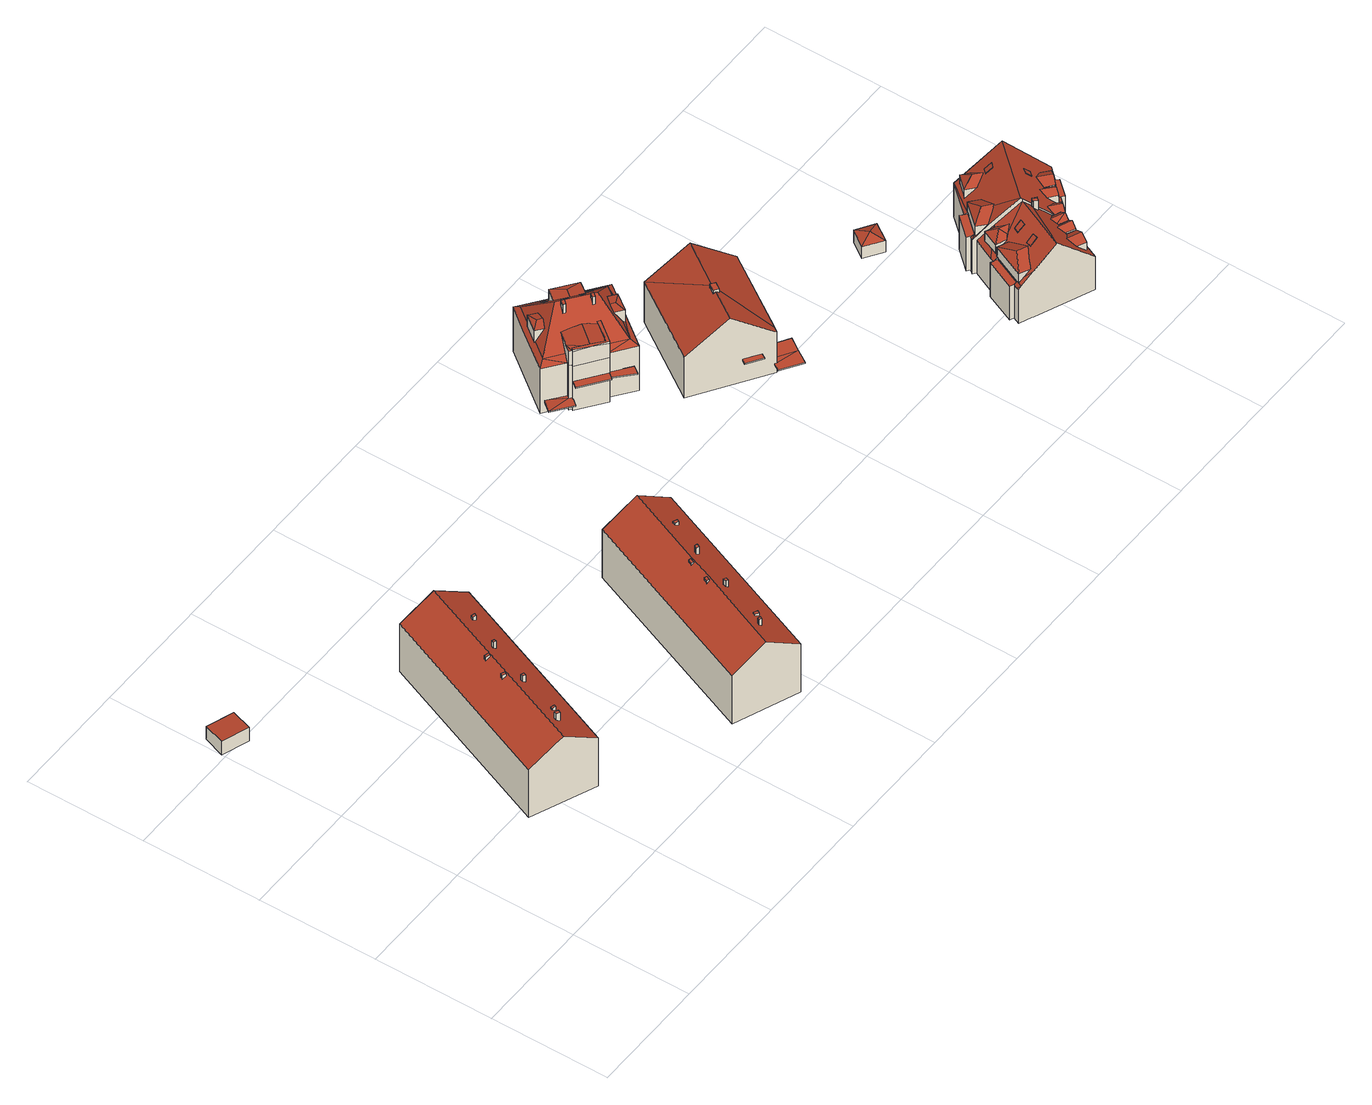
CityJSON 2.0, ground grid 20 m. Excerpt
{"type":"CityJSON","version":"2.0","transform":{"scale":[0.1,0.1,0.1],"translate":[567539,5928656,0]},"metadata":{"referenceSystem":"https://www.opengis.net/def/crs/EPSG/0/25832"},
"CityObjects":{
"building1":{"type":"Building","attributes":{"Grundfläche 2D":"18.059887","Grundhöhe NN":"0.945"},"geometry":[{"type":"Solid","lod":"3","boundaries":[[[[0,1,2,3]],[[4,5,3,2]],[[5,6,0,3]],[[6,7,1,0]],[[7,4,2,1]],[[7,6,5,4]]]],"semantics":{"surfaces":[{"type":"RoofSurface"},{"type":"WallSurface"},{"type":"GroundSurface"}],"values":[[0,1,1,1,1,2]]}}]},
"building2":{"type":"Building","attributes":{"Grundfläche 2D":"391.082965","Grundhöhe NN":"1.782"},"children":["building2-1","building2-2","building2-3","building2-4","building2-5","building2-6","building2-7","building2-8","building2-9"],"geometry":[{"type":"Solid","lod":"3","boundaries":[[[[8,9,10,11]],[[11,10,12,13]],[[9,8,14,15]],[[12,10,9,15,16]],[[16,17,13,12]],[[14,8,11,13,17]],[[14,17,16,15]]]],"semantics":{"surfaces":[{"type":"RoofSurface"},{"type":"WallSurface"},{"type":"GroundSurface"}],"values":[[0,0,1,1,1,1,2]]}}]},
"building2-1":{"type":"BuildingInstallation","parents":["building2"],"geometry":[{"type":"MultiSurface","lod":"3","boundaries":[[[18,19,20,21]],[[21,20,22,23]],[[18,21,23,24]],[[19,18,24,25]],[[20,19,25,22]]],"semantics":{"surfaces":[{"type":"RoofSurface"},{"type":"WallSurface"}],"values":[0,1,1,1,1]}}]},
"building2-2":{"type":"BuildingInstallation","parents":["building2"],"geometry":[{"type":"MultiSurface","lod":"3","boundaries":[[[26,27,28,29]],[[29,28,30,31]],[[26,29,31,32]],[[27,26,32,33]],[[28,27,33,30]]],"semantics":{"surfaces":[{"type":"RoofSurface"},{"type":"WallSurface"}],"values":[0,1,1,1,1]}}]},
"building2-3":{"type":"BuildingInstallation","parents":["building2"],"geometry":[{"type":"MultiSurface","lod":"3","boundaries":[[[34,35,36,37]],[[37,36,38,39]],[[34,37,39,40]],[[35,34,40,41]],[[36,35,41,38]]],"semantics":{"surfaces":[{"type":"RoofSurface"},{"type":"WallSurface"}],"values":[0,1,1,1,1]}}]},
"building2-4":{"type":"BuildingInstallation","parents":["building2"],"geometry":[{"type":"MultiSurface","lod":"3","boundaries":[[[42,43,44,45]],[[46,47,45,44]],[[42,45,47,48]],[[43,42,48,49]],[[49,46,44,43]]],"semantics":{"surfaces":[{"type":"RoofSurface"},{"type":"WallSurface"}],"values":[0,1,1,1,1]}}]},
"building2-5":{"type":"BuildingInstallation","parents":["building2"],"geometry":[{"type":"MultiSurface","lod":"3","boundaries":[[[50,51,52,53]],[[53,52,54,55]],[[50,53,55,56]],[[51,50,56,57]],[[52,51,57,54]]],"semantics":{"surfaces":[{"type":"RoofSurface"},{"type":"WallSurface"}],"values":[0,1,1,1,1]}}]},
"building2-6":{"type":"BuildingInstallation","parents":["building2"],"geometry":[{"type":"MultiSurface","lod":"3","boundaries":[[[58,59,60,61]],[[61,60,62,63]],[[58,61,63,64]],[[59,58,64,65]],[[60,59,65,62]]],"semantics":{"surfaces":[{"type":"RoofSurface"},{"type":"WallSurface"}],"values":[0,1,1,1,1]}}]},
"building2-7":{"type":"BuildingInstallation","parents":["building2"],"geometry":[{"type":"MultiSurface","lod":"3","boundaries":[[[66,67,68,69]],[[69,68,70,71]],[[66,69,71,72]],[[67,66,72,73]],[[68,67,73,70]]],"semantics":{"surfaces":[{"type":"RoofSurface"},{"type":"WallSurface"}],"values":[0,1,1,1,1]}}]},
"building2-8":{"type":"BuildingInstallation","parents":["building2"],"geometry":[{"type":"MultiSurface","lod":"3","boundaries":[[[74,75,76,77]],[[75,78,79,76]],[[74,77,80,81]],[[77,76,79,80]],[[75,74,81,78]],[[79,78,81,80]]],"semantics":{"surfaces":[{"type":"RoofSurface"},{"type":"WallSurface"},{"type":"OuterCeilingSurface"}],"values":[0,1,1,1,1,2]}}]},
"building2-9":{"type":"BuildingInstallation","parents":["building2"],"geometry":[{"type":"MultiSurface","lod":"3","boundaries":[[[82,83,84,85]],[[83,86,87,84]],[[83,82,88,86]],[[85,84,87,89]],[[82,85,89,88]],[[87,86,88,89]]],"semantics":{"surfaces":[{"type":"RoofSurface"},{"type":"WallSurface"},{"type":"OuterCeilingSurface"}],"values":[0,1,1,1,1,2]}}]},
"building3":{"type":"Building","attributes":{"Grundfläche 2D":"391.972830","Grundhöhe NN":"1.654"},"children":["building3-1","building3-2","building3-3","building3-4","building3-5","building3-6","building3-7"],"geometry":[{"type":"Solid","lod":"3","boundaries":[[[[90,91,92,93,94,95]],[[95,96,97,92,91,90]],[[94,93,98,99]],[[96,95,94,99,100]],[[97,96,100,101]],[[98,93,92,97,101]],[[99,98,101,100]]]],"semantics":{"surfaces":[{"type":"RoofSurface"},{"type":"WallSurface"},{"type":"GroundSurface"}],"values":[[0,0,1,1,1,1,2]]}}]},
"building3-1":{"type":"BuildingInstallation","parents":["building3"],"geometry":[{"type":"MultiSurface","lod":"3","boundaries":[[[102,103,104,105]],[[105,104,106,107]],[[102,105,107,108]],[[103,102,108,109]],[[104,103,109,106]]],"semantics":{"surfaces":[{"type":"RoofSurface"},{"type":"WallSurface"}],"values":[0,1,1,1,1]}}]},
"building3-2":{"type":"BuildingInstallation","parents":["building3"],"geometry":[{"type":"MultiSurface","lod":"3","boundaries":[[[110,111,112,113]],[[113,112,114,115]],[[110,113,115,116]],[[111,110,116,117]],[[112,111,117,114]]],"semantics":{"surfaces":[{"type":"RoofSurface"},{"type":"WallSurface"}],"values":[0,1,1,1,1]}}]},
"building3-3":{"type":"BuildingInstallation","parents":["building3"],"geometry":[{"type":"MultiSurface","lod":"3","boundaries":[[[118,119,120,121]],[[121,120,122,123]],[[118,121,123,124]],[[119,118,124,125]],[[120,119,125,122]]],"semantics":{"surfaces":[{"type":"RoofSurface"},{"type":"WallSurface"}],"values":[0,1,1,1,1]}}]},
"building3-4":{"type":"BuildingInstallation","parents":["building3"],"geometry":[{"type":"MultiSurface","lod":"3","boundaries":[[[126,127,128,129]],[[129,128,130,131]],[[126,129,131,132]],[[127,126,132,133]],[[128,127,133,130]]],"semantics":{"surfaces":[{"type":"RoofSurface"},{"type":"WallSurface"}],"values":[0,1,1,1,1]}}]},
"building3-5":{"type":"BuildingInstallation","parents":["building3"],"geometry":[{"type":"MultiSurface","lod":"3","boundaries":[[[134,135,136,137]],[[137,136,138,139]],[[134,137,139,140]],[[140,141,135,134]],[[141,138,136,135]]],"semantics":{"surfaces":[{"type":"RoofSurface"},{"type":"WallSurface"}],"values":[0,1,1,1,1]}}]},
"building3-6":{"type":"BuildingInstallation","parents":["building3"],"geometry":[{"type":"MultiSurface","lod":"3","boundaries":[[[142,143,144,145]],[[146,147,145,144]],[[147,148,142,145]],[[143,142,148,149]],[[144,143,149,146]]],"semantics":{"surfaces":[{"type":"RoofSurface"},{"type":"WallSurface"}],"values":[0,1,1,1,1]}}]},
"building3-7":{"type":"BuildingInstallation","parents":["building3"],"geometry":[{"type":"MultiSurface","lod":"3","boundaries":[[[150,151,152,153]],[[153,152,154,155]],[[150,153,155,156]],[[151,150,156,157]],[[152,151,157,154]]],"semantics":{"surfaces":[{"type":"RoofSurface"},{"type":"WallSurface"}],"values":[0,1,1,1,1]}}]},
"building4":{"type":"Building","attributes":{"Grundfläche 2D":"190.528188","Grundhöhe NN":"1.675"},"children":["building4-1","building4-2","building4-3","building4-4","building4-5","building4-6","building4-7","building4-8","building4-9","building4-10","building4-11","building4-12"],"geometry":[{"type":"MultiSurface","lod":"3","boundaries":[[[158,159,160,161]],[[158,162,159]],[[163,164,165,158,161,166,167,168]],[[169,170,171,168,167,172,173]],[[174,175,176]],[[175,174,177,178]],[[179,180,181]],[[182,181,180]],[[183,180,179]],[[184,185,183]],[[180,183,185,186,187]],[[188,185,184]],[[189,176,175,190,191,192,188]],[[193,185,188,192,194]],[[193,195,185]],[[196,197,185,195,198,199,200,194,192,201]],[[200,199,202,203]],[[203,202,204]],[[198,205,204,202,199]],[[196,201,175,178,164,163,171,170,206,182,180,197]],[[190,175,201,192,191]],[[186,185,197,180,187]],[[159,207,208,209]],[[210,209,208,211,212]],[[206,212,211,181,182]],[[163,168,171]],[[174,213,162,158,165,164,178,177]],[[213,207,159,162]],[[200,203,194]],[[195,205,198]],[[204,205,195,193]],[[193,194,203,204]],[[214,174,176,215,216,217]],[[217,216,217,214,174,214]],[[218,213,174,214,217,216,219,220]],[[221,207,213,218,220,219,222,223]],[[224,208,207,221,223,222,225,226]],[[225,227,228,229,211,208,224,226]],[[230,181,211,229,228,227,231,232]],[[181,230,232,231,233,179]],[[184,183,179,233,234]],[[188,184,234,235]],[[176,189,188,235,215]],[[222,219,216,215,235,234,233,231,227,225]]],"semantics":{"surfaces":[{"type":"RoofSurface"},{"type":"WallSurface"},{"type":"GroundSurface"}],"values":[0,0,0,0,0,0,0,0,0,0,0,0,0,0,0,0,0,0,0,0,0,0,1,1,1,1,1,1,1,1,1,1,1,1,1,1,1,1,1,1,1,1,1,2]}}]},
"building4-1":{"type":"BuildingInstallation","parents":["building4"],"geometry":[{"type":"MultiSurface","lod":"3","boundaries":[[[236,237,238,239,240]],[[240,239,241]],[[242,241,239,238,243,244]],[[191,245,241,242,244]],[[236,240,246,190]],[[245,246,240,241]]],"semantics":{"surfaces":[{"type":"RoofSurface"},{"type":"WallSurface"}],"values":[0,0,0,1,1,1]}}]},
"building4-2":{"type":"BuildingInstallation","parents":["building4"],"geometry":[{"type":"MultiSurface","lod":"3","boundaries":[[[247,248,249,250]],[[247,250,251,252]],[[248,247,252,253]],[[250,249,254,251]],[[249,248,253,254]]],"semantics":{"surfaces":[{"type":"RoofSurface"},{"type":"WallSurface"}],"values":[0,1,1,1,1]}}]},
"building4-3":{"type":"BuildingInstallation","parents":["building4"],"geometry":[{"type":"MultiSurface","lod":"3","boundaries":[[[255,256,257,258]],[[255,258,259,260]],[[257,256,261,262]],[[256,255,260,261]],[[258,257,262,259]]],"semantics":{"surfaces":[{"type":"RoofSurface"},{"type":"WallSurface"}],"values":[0,1,1,1,1]}}]},
"building4-4":{"type":"BuildingInstallation","parents":["building4"],"geometry":[{"type":"MultiSurface","lod":"3","boundaries":[[[263,264,265,266]],[[266,265,267,268]],[[263,266,268,269]],[[264,263,269,270]],[[265,264,270,267]]],"semantics":{"surfaces":[{"type":"RoofSurface"},{"type":"WallSurface"}],"values":[0,1,1,1,1]}}]},
"building4-5":{"type":"BuildingInstallation","parents":["building4"],"geometry":[{"type":"MultiSurface","lod":"3","boundaries":[[[271,272,273,274]],[[274,273,275,276]],[[271,274,276,277]],[[277,278,272,271]],[[278,275,273,272]]],"semantics":{"surfaces":[{"type":"RoofSurface"},{"type":"WallSurface"}],"values":[0,1,1,1,1]}}]},
"building4-6":{"type":"BuildingInstallation","parents":["building4"],"geometry":[{"type":"MultiSurface","lod":"3","boundaries":[[[279,280,281,282,283]],[[283,282,284,285]],[[279,283,285,286]],[[280,279,286,287]],[[281,280,287,280]],[[282,281,280,284]]],"semantics":{"surfaces":[{"type":"RoofSurface"},{"type":"WallSurface"}],"values":[0,1,1,1,1,1]}}]},
"building4-7":{"type":"BuildingInstallation","parents":["building4"],"geometry":[{"type":"MultiSurface","lod":"3","boundaries":[[[288,289,290,291,292,167,293,294,295,210,296]],[[297,298,289,288]],[[169,173,291,290,289,298,170]],[[292,291,173,172]],[[160,293,167,166,161]],[[172,167,292]],[[209,295,294,293,160,159]],[[210,295,209]],[[210,212,296]],[[296,212,206,297,288]]],"semantics":{"surfaces":[{"type":"RoofSurface"},{"type":"WallSurface"}],"values":[0,1,1,1,1,1,1,1,1,1]}}]},
"building4-8":{"type":"BuildingInstallation","parents":["building4"],"geometry":[{"type":"MultiSurface","lod":"3","boundaries":[[[299,300,301,302]],[[299,302,303,304]],[[302,301,305,303]],[[300,299,304,306]],[[301,300,306,305]]],"semantics":{"surfaces":[{"type":"RoofSurface"},{"type":"WallSurface"}],"values":[0,1,1,1,1]}}]},
"building4-9":{"type":"BuildingInstallation","parents":["building4"],"geometry":[{"type":"MultiSurface","lod":"3","boundaries":[[[307,308,309,310]],[[308,307,311]],[[312,311,307,310]],[[309,308,313,186]],[[311,312,187,314]],[[314,313,308,311]]],"semantics":{"surfaces":[{"type":"RoofSurface"},{"type":"WallSurface"}],"values":[0,0,0,1,1,1]}}]},
"building4-10":{"type":"BuildingInstallation","parents":["building4"],"geometry":[{"type":"MultiSurface","lod":"3","boundaries":[[[315,316,317,318,319]],[[316,320,321,317]],[[318,317,321,322]],[[319,318,322,323]],[[316,315,319,323,324,320]],[[322,321,320,324,323]]],"semantics":{"surfaces":[{"type":"RoofSurface"},{"type":"WallSurface"},{"type":"OuterCeilingSurface"}],"values":[0,1,1,1,1,2]}}]},
"building4-11":{"type":"BuildingInstallation","parents":["building4"],"geometry":[{"type":"MultiSurface","lod":"3","boundaries":[[[325,230,229,326,327,328]],[[325,329,232,230]],[[229,228,330,326]],[[230,232,228,229]],[[327,326,330,331]],[[328,327,331,332]],[[325,328,332,329]],[[331,330,228,232,329,332]]],"semantics":{"surfaces":[{"type":"RoofSurface"},{"type":"WallSurface"},{"type":"OuterCeilingSurface"}],"values":[0,1,1,1,1,1,1,2]}}]},
"building4-12":{"type":"BuildingInstallation","parents":["building4"],"geometry":[{"type":"MultiSurface","lod":"3","boundaries":[[[218,214,333]],[[218,333,334]],[[224,221,218,334,335,336]],[[337,338,334,333]],[[335,334,338,339]],[[336,335,339,340]],[[336,340,226,224]],[[224,226,223,221]],[[221,223,220,218]],[[218,220,217,214]],[[214,217,337,333]],[[220,223,226,340,339,338,337,217]]],"semantics":{"surfaces":[{"type":"RoofSurface"},{"type":"WallSurface"},{"type":"OuterCeilingSurface"}],"values":[0,0,0,1,1,1,1,1,1,1,1,2]}}]},
"building5":{"type":"Building","attributes":{"Grundfläche 2D":"220.725006","Grundhöhe NN":"1.538"},"children":["building5-1","building5-2","building5-3"],"geometry":[{"type":"Solid","lod":"3","boundaries":[[[[341,342,343,344,345,346,342]],[[347,348,342,349]],[[350,351,349,342,346,345]],[[343,342,348]],[[352,353,351,350,345,344,354,355]],[[349,351,353,352,355,356,347]],[[343,348,347,356,357]],[[344,343,357,354]],[[355,354,357,356]]]],"semantics":{"surfaces":[{"type":"RoofSurface"},{"type":"WallSurface"},{"type":"GroundSurface"}],"values":[[0,0,0,0,1,1,1,1,2]]}}]},
"building5-1":{"type":"BuildingInstallation","parents":["building5"],"geometry":[{"type":"MultiSurface","lod":"3","boundaries":[[[358,359,360,361,362]],[[358,362,363,364]],[[359,358,364,342]],[[342,365,360,359]],[[341,366,361,360,365]],[[363,362,361,366,346]]],"semantics":{"surfaces":[{"type":"RoofSurface"},{"type":"WallSurface"}],"values":[0,1,1,1,1,1]}}]},
"building5-2":{"type":"BuildingInstallation","parents":["building5"],"geometry":[{"type":"MultiSurface","lod":"3","boundaries":[[[367,368,369,370,371,353]],[[370,372,373,374]],[[374,371,370]],[[369,368,375,376]],[[372,370,369,376,377]],[[373,372,377,378]],[[371,374,373,378,379]],[[380,367,353,371,379,352]],[[368,367,380,375]],[[352,379,378,377,376,375,380]]],"semantics":{"surfaces":[{"type":"RoofSurface"},{"type":"WallSurface"},{"type":"OuterCeilingSurface"}],"values":[0,0,0,1,1,1,1,1,1,2]}}]},
"building5-3":{"type":"BuildingInstallation","parents":["building5"],"geometry":[{"type":"MultiSurface","lod":"3","boundaries":[[[381,382,383,384]],[[385,386,384,383]],[[387,385,383,382]],[[386,388,381,384]],[[388,387,382,381]],[[387,388,386,385]]],"semantics":{"surfaces":[{"type":"RoofSurface"},{"type":"WallSurface"},{"type":"OuterCeilingSurface"}],"values":[0,1,1,1,1,2]}}]},
"building6":{"type":"Building","attributes":{"Grundfläche 2D":"11.964162","Grundhöhe NN":"2.399"},"geometry":[{"type":"Solid","lod":"3","boundaries":[[[[389,390,391]],[[389,392,390]],[[389,391,393]],[[389,393,392]],[[394,395,391,390]],[[395,396,393,391]],[[396,397,392,393]],[[397,394,390,392]],[[397,396,395,394]]]],"semantics":{"surfaces":[{"type":"RoofSurface"},{"type":"WallSurface"},{"type":"GroundSurface"}],"values":[[0,0,0,0,1,1,1,1,2]]}}]},
"building7":{"type":"Building","attributes":{"Grundfläche 2D":"287.135159","Grundhöhe NN":"2.729"},"children":["building7-1","building7-2","building7-3","building7-4","building7-5","building7-6","building7-7","building7-8","building7-9","building7-10","building7-11","building7-12","building7-13","building7-14"],"geometry":[{"type":"Solid","lod":"3","boundaries":[[[[398,399,400,401,402,403,404]],[[399,405,406,400]],[[407,408,409,410,401,400,406,405]],[[411,412,411,413]],[[414,415,416]],[[402,401,410,409,408,417,418,419,420,421,422,423,424,425,426,427,428,403]],[[423,422,421,429,430]],[[431,416,415,425,424,423,430,432,433]],[[434,435,436,437,438,439,440]],[[418,437,436,441,419]],[[442,436,435]],[[443,421,420,412,411]],[[411,413,443]],[[413,444,443]],[[443,444,421]],[[445,446,447,448,449,450,451,452,444,413,411,412,453,454]],[[433,432,430,455,431]],[[456,457,458,459,460]],[[461,462,458,463,464,465]],[[462,459,458]],[[466,467,468,469,470,471,472,473,463,474,475,476,477,478,479,480,481,482,446,445,483,484,485,486,487,488,489]],[[490,486,485]],[[465,464,491,492,493,494,462,461]],[[495,496,497,492,491]],[[497,498,494,493,492]],[[499,495,491,464,463,473,500,501]],[[502,503,457,456]],[[500,504,505,506,501]],[[507,469,508,509,510,511,512,490,513]],[[514,515,440,439,516,517,414]],[[518,519,505,520,521,502]],[[398,404,403,428]],[[428,427,398]],[[425,399,398,427,426]],[[425,415,438,437,405,399]],[[418,417,408,407,405,437]],[[499,501,497,496,495]],[[497,501,506,456,460,494,498]],[[462,494,460,459]],[[513,490,485,522,523]],[[507,513,523,524]],[[469,507,524,525,470]],[[517,415,414]],[[415,517,516,438]],[[516,439,438]],[[442,435,434,526,527]],[[528,529,453,412,420,419,441,436,442,527,530]],[[454,453,529,531]],[[445,454,531,532]],[[416,431,455,533,534]],[[430,429,421,474,463,458,457,535,533,455]],[[474,421,444,475]],[[450,449,448,480,479,478,477,476,475,444,452,451]],[[481,480,448,447]],[[482,481,447,446]],[[536,483,445,446,445,532]],[[484,483,536,537]],[[485,484,537,522]],[[512,486,490]],[[487,486,512,511,488]],[[488,511,510,489]],[[466,489,510,509,467]],[[468,467,509,508]],[[508,469,468]],[[538,472,471,470,525,539]],[[500,473,472,538,540]],[[504,500,540,541]],[[519,506,505]],[[506,519,518,456]],[[518,502,456]],[[457,503,542,535]],[[514,414,416,534,543]],[[515,514,543,544]],[[434,440,515,544,526]],[[520,505,504,541,545]],[[521,520,545,546]],[[503,502,521,546,542]],[[529,528,530,527,526,544,543,534,533,535,542,546,545,541,540,538,539,525,524,523,522,537,536,532,531]]]],"semantics":{"surfaces":[{"type":"RoofSurface"},{"type":"WallSurface"},{"type":"GroundSurface"}],"values":[[0,0,0,0,0,0,0,0,0,0,0,0,0,0,0,0,0,0,0,0,0,0,0,0,0,0,0,0,0,0,0,1,1,1,1,1,1,1,1,1,1,1,1,1,1,1,1,1,1,1,1,1,1,1,1,1,1,1,1,1,1,1,1,1,1,1,1,1,1,1,1,1,1,1,1,1,1,2]]}}]},
"building7-1":{"type":"BuildingInstallation","parents":["building7"],"geometry":[{"type":"MultiSurface","lod":"3","boundaries":[[[547,548,549,550]],[[548,547,551]],[[552,553,554,555,556,557,551,547,558]],[[559,550,549]],[[559,447,558,547,550]],[[481,560,558,447]],[[558,560,561,552]],[[561,562,563,564,556,555,554,553,552]]],"semantics":{"surfaces":[{"type":"RoofSurface"},{"type":"WallSurface"}],"values":[0,0,0,1,1,1,1,1]}}]},
"building7-2":{"type":"BuildingInstallation","parents":["building7"],"geometry":[{"type":"MultiSurface","lod":"3","boundaries":[[[565,566,567,568,569]],[[565,569,570,571]],[[572,571,570]],[[572,573,566,565,571]],[[573,567,566]]],"semantics":{"surfaces":[{"type":"RoofSurface"},{"type":"WallSurface"}],"values":[0,0,1,1,1]}}]},
"building7-3":{"type":"BuildingInstallation","parents":["building7"],"geometry":[{"type":"MultiSurface","lod":"3","boundaries":[[[574,422,575,576]],[[577,578,579,574,576,580,581]],[[582,574,579]],[[583,584,585,586,422,574,582]],[[586,585,587,422]],[[581,580,588]],[[589,579,578,577,581,588,423,432]],[[590,582,579,589,433]],[[424,591,592,587,585,584,583,582,590]]],"semantics":{"surfaces":[{"type":"RoofSurface"},{"type":"WallSurface"}],"values":[0,0,0,0,1,1,1,1,1]}}]},
"building7-4":{"type":"BuildingInstallation","parents":["building7"],"geometry":[{"type":"MultiSurface","lod":"3","boundaries":[[[593,594,595,596]],[[593,596,597,598]],[[596,595,599,597]],[[594,593,598,600]],[[595,594,600,599]]],"semantics":{"surfaces":[{"type":"RoofSurface"},{"type":"WallSurface"}],"values":[0,1,1,1,1]}}]},
"building7-5":{"type":"BuildingInstallation","parents":["building7"],"geometry":[{"type":"MultiSurface","lod":"3","boundaries":[[[601,602,603,604,605]],[[413,606,601,605]],[[601,606,411,602]],[[602,411,607,603]],[[607,608,604,603]]],"semantics":{"surfaces":[{"type":"RoofSurface"},{"type":"WallSurface"}],"values":[0,1,1,1,1]}}]},
"building7-6":{"type":"BuildingInstallation","parents":["building7"],"geometry":[{"type":"MultiSurface","lod":"3","boundaries":[[[609,610,611,612,613]],[[614,613,612,615,616]],[[617,614,616]],[[614,617,618,609,613]],[[618,610,609]]],"semantics":{"surfaces":[{"type":"RoofSurface"},{"type":"WallSurface"}],"values":[0,0,1,1,1]}}]},
"building7-7":{"type":"BuildingInstallation","parents":["building7"],"geometry":[{"type":"MultiSurface","lod":"3","boundaries":[[[619,620,621,622]],[[619,622,623,624]],[[620,619,624,625]],[[622,621,626,623]],[[621,620,625,626]]],"semantics":{"surfaces":[{"type":"RoofSurface"},{"type":"WallSurface"}],"values":[0,1,1,1,1]}}]},
"building7-8":{"type":"BuildingInstallation","parents":["building7"],"geometry":[{"type":"MultiSurface","lod":"3","boundaries":[[[627,628,629,630,631]],[[632,630,629]],[[631,630,632,633]],[[629,628,634]],[[632,629,634,635]],[[632,635,633]]],"semantics":{"surfaces":[{"type":"RoofSurface"},{"type":"WallSurface"}],"values":[0,0,0,1,1,1]}}]},
"building7-9":{"type":"BuildingInstallation","parents":["building7"],"geometry":[{"type":"MultiSurface","lod":"3","boundaries":[[[636,637,638,639]],[[638,637,640]],[[641,636,639,642,643]],[[644,641,643]],[[641,644,486,487,640,637,636]],[[487,638,640]]],"semantics":{"surfaces":[{"type":"RoofSurface"},{"type":"WallSurface"}],"values":[0,0,0,1,1,1]}}]},
"building7-10":{"type":"BuildingInstallation","parents":["building7"],"geometry":[{"type":"MultiSurface","lod":"3","boundaries":[[[645,646,647,648,649]],[[650,649,648,647,651,652]],[[647,646,653,651]],[[645,649,650,654]],[[646,645,654,653]]],"semantics":{"surfaces":[{"type":"RoofSurface"},{"type":"WallSurface"}],"values":[0,1,1,1,1]}}]},
"building7-11":{"type":"BuildingInstallation","parents":["building7"],"geometry":[{"type":"MultiSurface","lod":"3","boundaries":[[[655,656,657,658,659]],[[657,656,660,661,662]],[[489,655,659,658,488]],[[489,466,467,660,656,655]],[[467,661,660]]],"semantics":{"surfaces":[{"type":"RoofSurface"},{"type":"WallSurface"}],"values":[0,0,1,1,1]}}]},
"building7-12":{"type":"BuildingInstallation","parents":["building7"],"geometry":[{"type":"MultiSurface","lod":"3","boundaries":[[[663,664,605,604,665]],[[604,608,452,476,665]],[[476,666,663,665]],[[664,663,666,475]],[[605,664,443,413]],[[444,443,475]],[[443,664,475]]],"semantics":{"surfaces":[{"type":"RoofSurface"},{"type":"WallSurface"}],"values":[0,1,1,1,1,1,1]}}]},
"building7-13":{"type":"BuildingInstallation","parents":["building7"],"geometry":[{"type":"MultiSurface","lod":"3","boundaries":[[[667,668,669,670,671,672,673,674]],[[479,563,562,561,560,675,676,677,668,667]],[[564,563,479,450,678]],[[481,482,446,676,675,560]],[[677,676,446,445,483,669,668]],[[483,679,670,669]],[[679,680,671,670]],[[680,681,673,672,671]]],"semantics":{"surfaces":[{"type":"RoofSurface"},{"type":"WallSurface"}],"values":[0,0,0,1,1,1,1,1]}}]},
"building7-14":{"type":"BuildingInstallation","parents":["building7"],"geometry":[{"type":"MultiSurface","lod":"3","boundaries":[[[682,683,684,685,686]],[[686,685,687,688]],[[682,686,688,689]],[[683,682,689,690]],[[687,685,684,683,690,691]]],"semantics":{"surfaces":[{"type":"RoofSurface"},{"type":"WallSurface"}],"values":[0,1,1,1,1]}}]}
},
"vertices":[
[46,591,36],[59,627,34],[14,643,34],[1,607,36],[14,643,9],[1,607,9],[46,591,9],[59,627,9],
[271,491,115],[144,178,115],[198,156,151],[324,469,151],[251,134,115],[378,447,115],[271,491,18],[144,178,18],[251,134,18],[378,447,18],
[266,331,153],[268,335,153],[261,338,152],[259,334,152],[261,338,145],[259,334,145],[266,331,149],[268,335,149],
[262,267,154],[264,272,154],[259,273,154],[258,269,154],[259,273,143],[258,269,143],[262,267,140],[264,272,140],
[249,291,153],[251,295,153],[245,298,153],[243,294,153],[245,298,145],[243,294,145],[249,291,149],[251,295,149],
[292,339,154],[293,343,154],[289,345,154],[287,341,154],[289,345,142],[287,341,142],[292,339,139],[293,343,139],
[325,397,143],[327,401,143],[321,403,143],[319,399,143],[321,403,138],[319,399,138],[325,397,134],[327,401,134],
[229,184,156],[231,189,156],[225,192,156],[223,187,156],[225,192,143],[223,187,143],[229,184,139],[231,189,139],
[246,204,142],[247,207,142],[241,209,142],[240,206,142],[241,209,138],[240,206,138],[246,204,134],[247,207,134],
[294,228,47],[290,230,47],[284,215,47],[288,213,47],[290,230,45],[284,215,45],[288,213,45],[294,228,45],
[351,367,47],[346,368,47],[340,353,47],[344,351,47],[346,368,45],[340,353,45],[351,367,45],[344,351,45],
[585,208,152],[570,169,152],[512,29,152],[566,7,115],[693,321,115],[640,342,152],[586,364,115],[459,50,115],[566,7,17],[693,321,17],[586,364,17],[459,50,17],
[563,172,153],[560,165,153],[564,164,153],[567,170,153],[564,164,150],[567,170,150],[563,172,147],[560,165,147],
[635,277,142],[634,272,142],[640,270,142],[642,274,142],[640,270,135],[642,274,135],[635,277,139],[634,272,139],
[545,62,155],[541,64,155],[539,60,155],[543,58,155],[539,60,144],[543,58,141],[545,62,141],[541,64,144],
[557,83,141],[555,79,141],[562,76,140],[564,80,140],[562,76,134],[564,80,134],[557,83,139],[555,79,139],
[579,210,152],[576,203,152],[580,202,152],[583,209,152],[580,202,150],[583,209,150],[579,210,148],[576,203,148],
[577,140,155],[579,145,155],[575,147,155],[573,142,155],[575,147,144],[573,142,144],[577,140,141],[579,145,141],
[601,212,156],[606,211,156],[608,216,156],[604,217,156],[608,216,141],[604,217,143],[601,212,144],[606,211,141],
[834,602,136],[830,588,136],[831,589,136],[845,578,139],[826,591,136],[868,611,139],[850,622,136],[837,605,136],[847,577,139],[852,573,140],[877,605,140],[874,563,136],[894,589,136],[883,600,139],[870,558,136],[873,562,136],[829,596,107],[810,625,114],[797,620,107],[834,602,111],[837,605,114],[914,532,107],[913,547,114],[877,560,107],[884,569,114],[962,595,107],[990,633,107],[978,631,114],[955,600,114],[935,575,114],[874,721,107],[845,684,107],[831,653,114],[851,679,114],[874,709,114],[945,656,114],[908,684,114],[945,655,114],[879,638,167],[919,607,167],[932,637,136],[912,650,138],[894,666,136],[869,646,167],[921,662,138],[908,684,136],[945,656,136],[945,655,136],[897,586,136],[830,588,107],[828,586,107],[828,586,136],[849,569,140],[872,553,107],[872,553,136],[826,591,107],[829,596,41],[797,620,17],[829,596,17],[829,596,39],[826,591,41],[826,591,17],[826,591,39],[830,588,41],[830,588,17],[830,588,39],[828,586,41],[828,586,17],[828,586,39],[872,553,17],[872,553,67],[872,553,69],[877,560,69],[877,560,17],[877,560,67],[914,532,17],[990,633,17],[874,721,17],
[843,645,136],[845,647,137],[855,656,140],[847,661,140],[830,654,136],[850,680,136],[851,679,136],[861,667,137],[862,670,136],[850,680,113],[830,654,112],
[914,635,150],[907,627,160],[913,623,160],[919,631,150],[919,631,149],[914,635,149],[907,627,159],[913,623,159],
[892,651,150],[886,643,160],[892,639,160],[898,646,150],[898,646,149],[892,651,149],[886,643,159],[892,639,159],
[872,638,172],[867,631,172],[871,628,172],[877,635,172],[871,628,154],[877,635,164],[872,638,164],[867,631,154],
[908,611,172],[904,605,172],[907,603,172],[912,609,172],[907,603,156],[912,609,164],[908,611,164],[904,605,156],
[948,648,120],[940,638,131],[940,638,132],[946,634,132],[953,643,120],[946,634,131],[953,643,119],[948,648,119],[940,638,130],
[898,587,140],[894,590,140],[874,563,140],[873,562,140],[870,558,140],[831,589,140],[830,588,140],[828,586,140],[872,553,140],[898,587,138],[894,590,138],
[887,678,131],[893,675,131],[899,684,120],[894,688,120],[894,688,119],[887,678,130],[899,684,119],[893,675,130],
[940,591,138],[957,599,136],[944,609,136],[933,596,138],[938,573,136],[924,583,136],[957,599,112],[938,573,112],
[870,552,77],[871,553,77],[828,585,77],[820,575,77],[863,543,77],[871,553,75],[828,585,75],[820,575,75],[863,543,75],[870,552,75],
[908,536,69],[871,553,69],[870,552,69],[899,524,69],[908,536,67],[871,553,67],[870,552,67],[899,524,67],
[802,617,42],[788,599,41],[820,575,41],[828,585,41],[802,617,39],[788,599,39],[820,575,39],[828,585,39],
[1030,490,147],[1036,492,151],[1028,604,97],[940,473,97],[998,434,151],[1029,481,151],[1144,526,97],[1085,565,151],[1062,403,97],[1053,397,100],[1056,395,97],[1056,395,33],[1056,395,35],[940,473,15],[1056,395,15],[1144,526,15],[1028,604,15],
[1040,489,155],[1036,492,155],[1033,494,155],[1025,483,155],[1033,478,155],[1033,478,147],[1040,489,147],[1033,494,147],[1025,483,147],
[1053,397,35],[1045,385,35],[1079,362,35],[1093,384,35],[1057,394,35],[1107,405,35],[1077,424,35],[1063,403,35],[1045,385,33],[1079,362,33],[1107,405,33],[1077,424,33],[1057,394,33],[1053,397,33],
[1007,416,62],[1032,399,62],[1037,407,62],[1013,424,62],[1037,407,60],[1013,424,60],[1032,399,60],[1007,416,60],
[1324,423,56],[1329,400,48],[1348,429,48],[1299,420,48],[1319,448,48],[1329,400,24],[1348,429,24],[1319,448,24],[1299,420,24],
[1357,224,119],[1353,225,119],[1353,191,132],[1370,184,132],[1371,216,120],[1371,218,119],[1357,223,119],[1328,170,119],[1330,171,120],[1345,162,119],[1346,162,119],[1357,173,125],[1366,180,129],[1425,213,145],[1379,140,157],[1427,217,144],[1348,225,96],[1352,223,100],[1347,226,94],[1345,162,118],[1336,167,108],[1344,155,120],[1378,140,157],[1417,226,157],[1379,225,124],[1383,250,117],[1358,228,103],[1353,225,100],[1354,225,101],[1357,224,104],[1357,223,105],[1415,228,155],[1387,253,119],[1349,232,94],[1382,251,116],[1359,238,101],[1326,176,95],[1323,170,95],[1325,163,100],[1328,170,100],[1330,174,100],[1327,176,96],[1326,176,96],[1343,156,118],[1321,165,95],[1428,217,144],[1428,218,144],[1464,184,99],[1463,183,99],[1459,186,103],[1461,191,103],[1454,196,112],[1453,197,114],[1447,202,121],[1434,213,137],[1437,115,95],[1466,183,97],[1367,270,94],[1371,276,100],[1362,274,95],[1381,258,121],[1377,265,112],[1368,273,100],[1383,261,119],[1382,261,119],[1415,228,165],[1407,269,131],[1384,261,120],[1509,238,101],[1519,249,101],[1521,251,101],[1525,247,96],[1526,246,95],[1526,247,95],[1544,266,95],[1491,313,165],[1417,226,162],[1428,218,148],[1434,213,140],[1447,202,124],[1453,197,116],[1454,196,114],[1461,191,105],[1459,186,104],[1460,185,102],[1481,205,100],[1486,201,94],[1503,221,95],[1497,226,102],[1498,227,102],[1499,228,102],[1499,227,102],[1502,222,96],[1409,270,132],[1395,282,132],[1369,274,120],[1368,273,119],[1416,297,119],[1403,309,119],[1401,310,119],[1371,276,119],[1403,309,101],[1439,360,95],[1401,310,99],[1368,279,96],[1367,280,95],[1396,312,95],[1397,311,96],[1400,309,99],[1530,242,96],[1521,251,96],[1519,249,96],[1499,227,96],[1499,228,96],[1497,226,96],[1508,217,96],[1341,228,96],[1319,179,96],[1330,174,96],[1352,223,96],[1371,276,96],[1400,309,96],[1391,317,96],[1362,284,96],[1503,221,27],[1508,217,27],[1530,242,27],[1526,246,27],[1326,176,27],[1321,165,27],[1344,155,27],[1437,115,27],[1343,156,27],[1466,183,27],[1464,184,27],[1367,270,27],[1347,226,27],[1362,274,27],[1481,205,27],[1486,201,27],[1544,266,27],[1526,247,27],[1439,360,27],[1396,312,27],[1367,280,27],[1341,228,27],[1319,179,27],[1391,317,27],[1362,284,27],
[1457,181,127],[1438,181,120],[1439,180,119],[1454,173,119],[1435,191,127],[1461,191,119],[1456,193,119],[1455,193,119],[1453,194,119],[1447,197,119],[1437,192,126],[1459,186,123],[1454,173,103],[1459,186,111],[1461,191,115],[1456,193,113],[1455,193,113],[1453,194,113],
[1440,140,127],[1445,153,119],[1430,160,119],[1430,159,119],[1417,150,127],[1419,134,119],[1434,127,119],[1434,127,102],[1445,153,103],
[1374,237,132],[1383,227,127],[1390,230,132],[1383,250,119],[1382,251,119],[1368,257,119],[1389,235,128],[1384,250,119],[1356,229,119],[1367,224,119],[1368,224,119],[1372,222,119],[1377,224,123],[1372,222,118],[1384,250,118],[1368,257,100],[1356,229,101],[1367,224,113],[1368,224,114],
[1396,214,144],[1386,218,134],[1382,210,133],[1392,205,144],[1392,205,143],[1396,214,143],[1382,210,132],[1386,218,133],
[1424,213,159],[1425,213,159],[1430,208,159],[1433,212,159],[1427,217,159],[1424,213,146],[1430,208,138],[1433,212,137],
[1453,173,119],[1438,179,119],[1437,178,120],[1427,174,127],[1450,164,127],[1446,155,119],[1431,163,120],[1431,162,119],[1446,155,103],[1453,173,103],
[1373,188,134],[1370,179,135],[1380,175,146],[1383,184,145],[1383,184,144],[1373,188,133],[1370,179,134],[1380,175,145],
[1452,336,120],[1452,337,119],[1438,349,119],[1438,329,132],[1451,317,132],[1418,327,119],[1432,315,119],[1438,349,100],[1418,327,101],
[1491,220,127],[1497,226,120],[1485,238,119],[1473,236,127],[1498,227,119],[1485,212,119],[1472,231,124],[1472,223,119],[1485,212,102],
[1481,269,144],[1475,262,144],[1482,256,135],[1485,260,135],[1488,263,135],[1488,263,134],[1482,256,134],[1485,260,134],[1475,262,143],[1481,269,143],
[1499,227,119],[1509,238,127],[1490,255,127],[1486,239,119],[1499,228,119],[1519,249,119],[1505,261,119],[1504,260,120],
[1429,218,159],[1428,218,159],[1434,213,159],[1429,218,147],
[1455,211,123],[1473,196,123],[1481,205,113],[1482,205,113],[1483,207,111],[1481,208,111],[1474,214,111],[1474,214,112],[1460,185,111],[1463,183,111],[1464,184,112],[1453,195,113],[1482,205,100],[1483,207,100],[1481,208,102],
[1455,319,135],[1449,312,135],[1449,311,136],[1456,305,145],[1463,312,145],[1456,305,144],[1463,312,144],[1455,319,134],[1449,312,134],[1449,311,135]
]}
